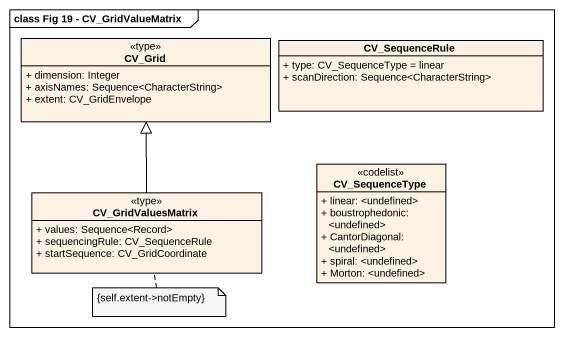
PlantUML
@startuml
mainframe class Fig 19 - CV_GridValueMatrix
hide circle
hide empty members
skinparam classAttributeIconSize 0
class CV_Grid <<type>> {
  + dimension: Integer
  + axisNames: Sequence<CharacterString>
  + extent: CV_GridEnvelope
}
class CV_SequenceRule {
  + type: CV_SequenceType = linear
  + scanDirection: Sequence<CharacterString>
}
class CV_SequenceType <<codelist>> {
  + linear: <undefined>
  + boustrophedonic: <undefined>
  + CantorDiagonal: <undefined>
  + spiral: <undefined>
  + Morton: <undefined>
}
class CV_GridValuesMatrix <<type>> {
  + values: Sequence<Record>
  + sequencingRule: CV_SequenceRule
  + startSequence: CV_GridCoordinate
}
CV_GridValuesMatrix -up-|> CV_Grid
note bottom of CV_GridValuesMatrix : {self.extent->notEmpty}
@enduml
